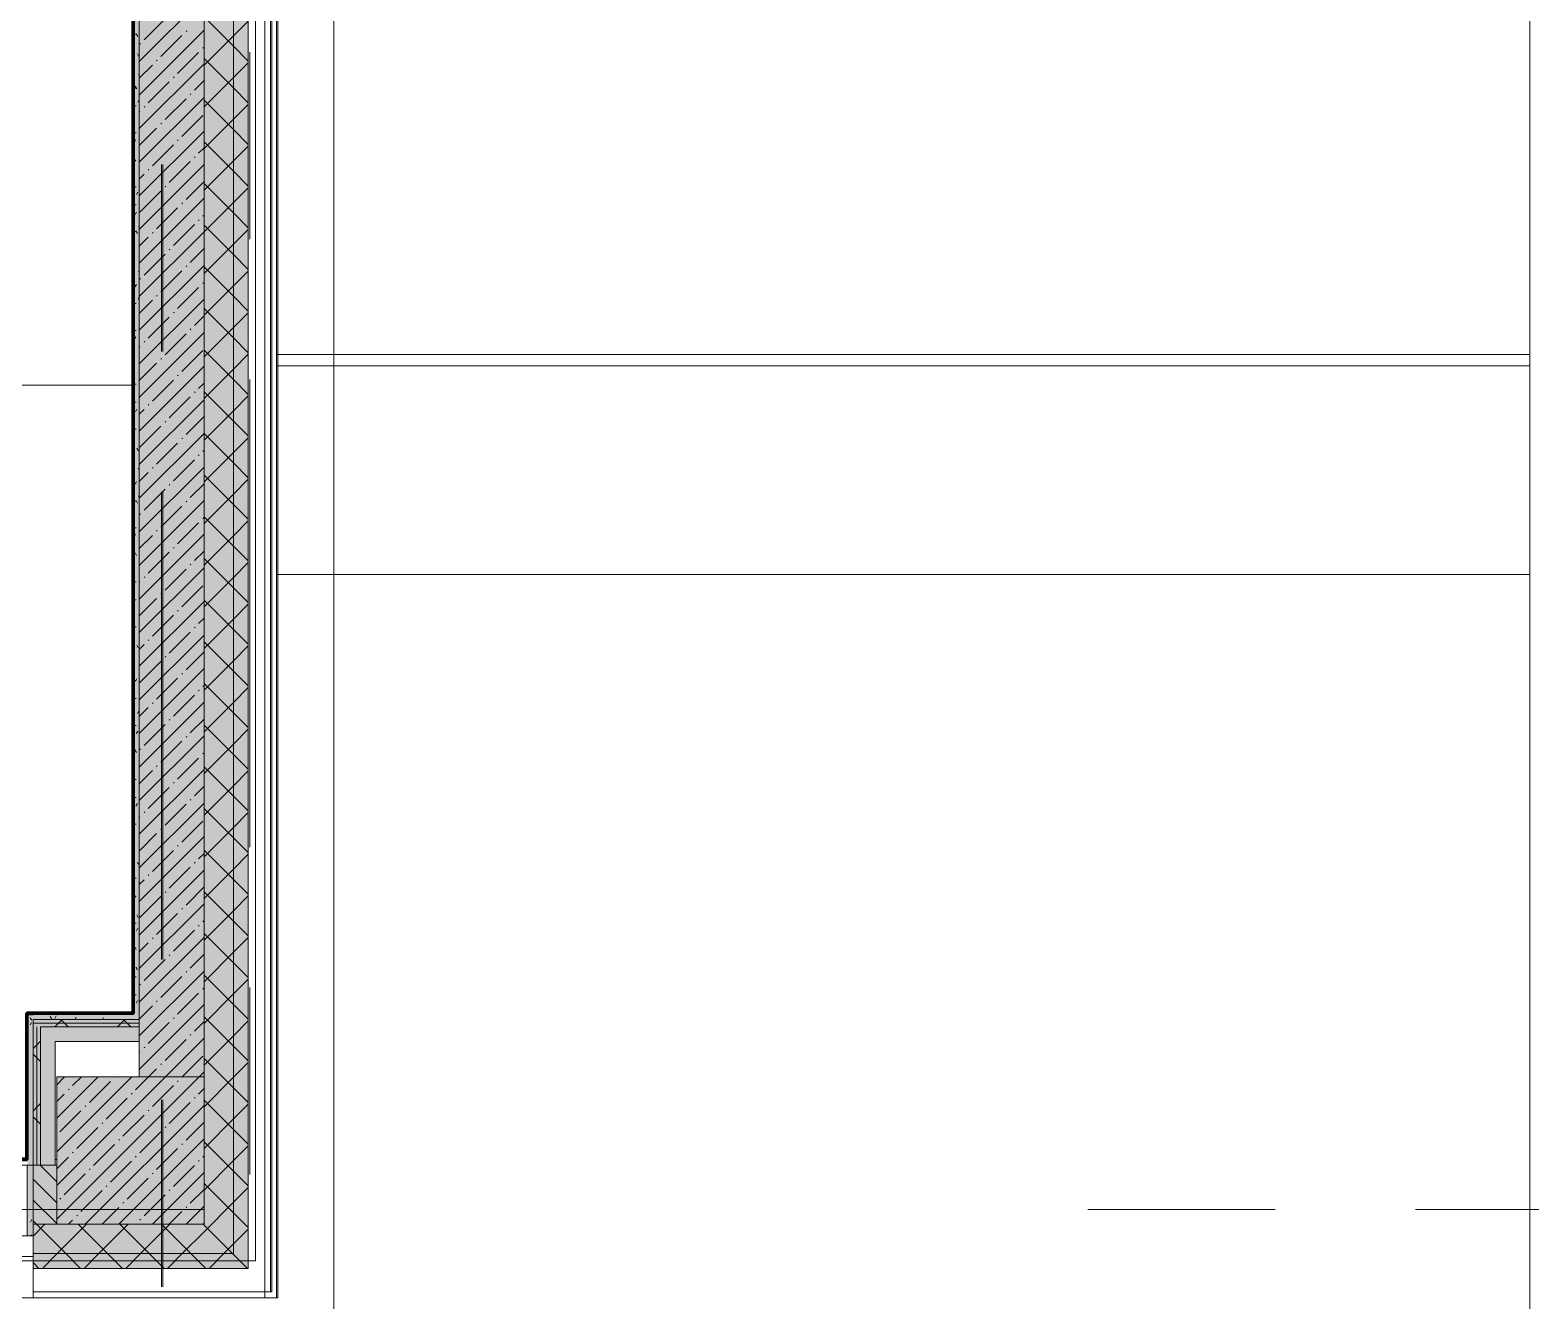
# Model space of a CAD drawing. Header units: millimetres. Extents: x -3817 to 677485, y -22715 to 103890.
# Drawn here: x 411392 to 416481, y 5212 to 9523 of the extents above; entities that cross this region are included whole.
import ezdxf

# ---------------------------------------------------------------- set-up
doc = ezdxf.new("R2010")
doc.units = ezdxf.units.MM
doc.layers.add('PDF _Геометрия', color=7, linetype='Continuous', true_color=0x1d1d1d)
doc.layers.add('PDF _Сплошная заливка', color=7, linetype='Continuous', true_color=0xffffff)

msp = doc.modelspace()

# ---------------------------------------------------------------- hatches: boundary and pattern name
at = {"layer": 'PDF _Сплошная заливка', "transparency": 33554559}
for points in [[(411742.9, 6184), (411762.9, 6184), (411762.9, 12819), (411742.9, 12819), (411742.9, 6185)], [(411982.9, 5369), (412082.9, 5369), (412082.9, 12369), (411982.9, 12369), (411982.9, 5469)], [(412082.9, 5319), (412132.9, 5319), (412132.9, 12369), (412082.9, 12369), (412082.9, 5369)], [(411382.9, 5669), (411402.9, 5669), (411402.9, 6184), (411382.9, 6184), (411382.9, 5689)], [(411762.9, 6164), (411762.9, 6184), (411402.9, 6184), (411402.9, 6164), (411646.3, 6164)], [(411646.3, 6139), (411762.9, 6139), (411762.9, 6151.5), (411402.9, 6151.5), (411402.9, 6139), (411427.9, 6139)], [(411402.9, 5669), (411415.4, 5669), (411415.4, 6139), (411402.9, 6139), (411402.9, 5977)], [(411415.4, 5669), (411427.9, 5669), (411427.9, 6139), (411415.4, 6139), (411415.4, 5977)], [(411482.9, 5469), (411982.9, 5469), (411982.9, 5969), (411482.9, 5969), (411482.9, 5509.8)], [(411382.9, 5429), (411402.9, 5429), (411402.9, 5669), (411382.9, 5669), (411382.9, 5509.8)]]:
    msp.add_hatch(color=256, dxfattribs=at).paths.add_polyline_path(points)
h = msp.add_hatch(color=256, dxfattribs=at)
h.paths.add_polyline_path([(408132.9, 5469), (408702.9, 5469), (408702.9, 5669), (408132.9, 5669)], flags=0)
h.paths.add_polyline_path([(411402.9, 5469), (411482.9, 5469), (411482.9, 5669), (411402.9, 5669), (411402.9, 5509.8)], flags=0)
h = msp.add_hatch(color=256, dxfattribs=at)
h.paths.add_polyline_path([(411982.9, 5369), (411982.9, 5469), (411402.9, 5469), (411402.9, 5369), (411482.9, 5369)], flags=0)
h.paths.add_polyline_path([(403262.9, 5369), (404362.9, 5369), (404362.9, 5469), (402982.9, 5469), (402982.9, 5369), (403019.2, 5369)], flags=0)
h.paths.add_polyline_path([(408132.9, 5369), (408702.9, 5369), (408702.9, 5469), (407362.9, 5469), (407362.9, 5369), (407632.9, 5369)], flags=0)
h.paths.add_polyline_path([(405262.9, 5369), (406462.9, 5369), (406462.9, 5469), (405262.9, 5469)], flags=0)
h = msp.add_hatch(color=256, dxfattribs=at)
h.paths.add_polyline_path([(412082.9, 5319), (412082.9, 5369), (411402.9, 5369), (411402.9, 5319), (412021.4, 5319)], flags=0)
h.paths.add_polyline_path([(403019.2, 5319), (404362.9, 5319), (404362.9, 5369), (402982.9, 5369), (402982.9, 5319)], flags=0)
h.paths.add_polyline_path([(405262.9, 5319), (406462.9, 5319), (406462.9, 5369), (405262.9, 5369)], flags=0)
h.paths.add_polyline_path([(408702.9, 5319), (408702.9, 5369), (407362.9, 5369), (407362.9, 5319), (408270.5, 5319)], flags=0)

# ---------------------------------------------------------------- linework, layer by layer
at = {"layer": 'PDF _Геометрия', "color": 7, "lineweight": 9}
for points in [[(412189.3, 5220.1), (412189.3, 16959.9), (411889.3, 17109.9), (412489.3, 17409.9), (412189.3, 17559.9), (412189.3, 29299.8)], [(412423.6, 29299.8), (412423.6, 17099.8), (412723.6, 16949.8), (412123.6, 16649.8), (412423.6, 16499.8), (412423.6, 4299.8)], [(411742.9, 12799), (411742.9, 6185)], [(411402.9, 5344), (412157.9, 5344), (412157.9, 12440)], [(411402.9, 5319), (411982.9, 5319), (412082.9, 5319), (412132.9, 5319), (412132.9, 12361), (412132.9, 12369), (412212.9, 12369), (412212.9, 12366), (412212.9, 12361), (412212.9, 5239), (412132.9, 5239), (411982.9, 5239), (411402.9, 5239)], [(412232.9, 12369), (412212.9, 12369), (412132.9, 12369), (412082.9, 12369), (411982.9, 12369), (412082.9, 12369), (412082.9, 12361), (412082.9, 5369), (411982.9, 5369), (411402.9, 5369)], [(412228.6, 12369), (412208.6, 12369), (412189.3, 12369), (412208.6, 12369), (412208.6, 12366), (412208.6, 12361), (412208.6, 5239), (412189.3, 5239)], [(416480.6, 8420.9), (412228.6, 8420.9)], [(412423.6, 8420.9), (412232.9, 8420.9)], [(416480.6, 8382.9), (412228.6, 8382.9)], [(412423.6, 8382.9), (412232.9, 8382.9)], [(411742.4, 8317.1), (411329.9, 8317.1)], [(412228.6, 7674.4), (416480.6, 7674.4)], [(412232.9, 7674.4), (412423.6, 7674.4)], [(411742.9, 6184), (411402.9, 6184)], [(411762.9, 6164), (411762.9, 6184)], [(411402.9, 6151.5), (411762.9, 6151.5)], [(411415.4, 5669), (411415.4, 6089), (411415.4, 6139)], [(411427.9, 5669), (411427.9, 6089), (411427.9, 6139), (411762.9, 6139)], [(411402.9, 5469), (411482.9, 5469)]]:
    msp.add_lwpolyline(points, dxfattribs=at)
at = {"layer": 'PDF _Геометрия', "color": 231, "lineweight": 70, "true_color": 0xff80c0}
for points in [[(403002.9, 12799), (403282.9, 12799), (403282.9, 13248), (407611.9, 13248), (407611.9, 13249), (407611.9, 12798), (407612.9, 12798), (411741.9, 12798), (411741.9, 6185), (411382.9, 6185), (411381.9, 6185), (411381.9, 5690), (408154.1, 5690), (408154.1, 6184), (408154.1, 6185), (407612.9, 6185), (407611.9, 6185), (407611.9, 5699), (407612.9, 5699), (407612.9, 6184), (408153.1, 6184), (408153.1, 5689), (408154.1, 5689), (411382.9, 5689)], [(411382.9, 6184), (411402.9, 6184)]]:
    msp.add_lwpolyline(points, dxfattribs=at)
at = {"layer": 'PDF _Геометрия', "color": 231, "lineweight": 9, "true_color": 0xff80c0}
msp.add_lwpolyline([(411402.9, 6184), (411742.9, 6184), (411742.9, 6185), (411742.9, 12799), (411741.9, 12799), (407612.9, 12799)], dxfattribs=at)
at = {"layer": 'PDF _Геометрия', "color": 9, "lineweight": 9, "true_color": 0xc0c0c0}
for points in [[(411762.9, 12819), (411762.9, 6184), (411762.9, 12819), (411742.9, 12819), (407632.9, 12819)], [(411382.9, 5689), (408132.9, 5689), (408132.9, 5669), (411382.9, 5669), (411402.9, 5669), (411402.9, 6164), (411762.9, 6164), (411762.9, 5969), (411982.9, 5969), (411982.9, 12819)], [(416908.6, 11539), (416888.6, 11539), (416888.6, 11519), (416888.6, 11319), (416888.6, 12319), (416888.6, 11519), (416908.6, 11519), (416908.6, 12539), (416888.6, 12539), (416482.1, 12539), (416482.1, 12519), (416482.1, 12319), (416480.6, 12319), (416480.6, 1819), (416480.6, 1666), (416480.6, 1661), (418308.6, 1661), (418308.6, 1819), (418308.6, 1661), (419208.6, 1661), (419208.6, 1819), (418328.6, 1819), (419208.6, 1819)], [(411855.7, 5219), (411978.6, 5219), (412208.6, 5219), (412228.6, 5219), (412228.6, 12361), (412228.6, 12519), (412189.3, 12519)], [(411402.9, 6184), (411382.9, 6184)], [(411482.9, 5469), (411482.9, 5669), (411402.9, 5669), (411402.9, 5469)], [(411477.9, 5689), (411482.9, 5689), (411482.9, 5669)], [(408702.9, 5429), (408702.9, 5219), (411402.9, 5219), (411402.9, 5429)]]:
    msp.add_lwpolyline(points, dxfattribs=at)
for points in [[(412232.9, 12519), (411982.9, 12519), (411982.9, 12369), (411982.9, 12361), (411982.9, 5469), (411402.9, 5469), (411402.9, 5219), (411982.9, 5219), (412212.9, 5219), (412232.9, 5219), (412232.9, 12361)], [(411477.9, 6089), (411762.9, 6089), (411762.9, 6164), (411402.9, 6164), (411402.9, 6139), (411402.9, 6089), (411402.9, 5669), (411477.9, 5669)], [(411402.9, 5429), (411402.9, 5669), (411382.9, 5669), (411382.9, 5429)]]:
    msp.add_lwpolyline(points, close=True, dxfattribs=at)
at = {"layer": 'PDF _Геометрия', "lineweight": 9}
for points in [[(411762.9, 9415.8), (411982.9, 9635.8)], [(411762.9, 9301.7), (411982.9, 9521.7)], [(411779.1, 9489), (411850.4, 9560.3)], [(411921.7, 9517.5), (411924.1, 9519.9)], [(412132.9, 9417.1), (412082.9, 9467.1), (411982.9, 9567.1)], [(411982.9, 9402.9), (412082.9, 9502.9), (412132.9, 9552.9)], [(411764.9, 9474.8), (411767.2, 9477.1)], [(411836.2, 9432), (411907.4, 9503.3)], [(411821.9, 9417.7), (411824.3, 9420.1)], [(411893.2, 9375), (411964.5, 9446.3)], [(411978.7, 9460.5), (411981.1, 9462.9)], [(412132.9, 9275.7), (412082.9, 9325.7), (411982.9, 9425.7)], [(411762.9, 9187.7), (411982.9, 9407.7)], [(411762.9, 9358.7), (411807.6, 9403.5)], [(411982.9, 9261.5), (412082.9, 9361.5), (412132.9, 9411.5)], [(411793.4, 9275.2), (411864.7, 9346.5)], [(411878.9, 9360.7), (411881.3, 9363.1)], [(411950.2, 9317.9), (411982.9, 9350.6)], [(411762.9, 9073.6), (411982.9, 9293.6)], [(411779.1, 9260.9), (411781.5, 9263.3)], [(411850.4, 9218.2), (411921.7, 9289.4)], [(411935.9, 9303.7), (411938.3, 9306.1)], [(412132.9, 9134.3), (412082.9, 9184.3), (411982.9, 9284.3)], [(411982.9, 9120.1), (412082.9, 9220.1), (412132.9, 9270.1)], [(411762.9, 9244.7), (411764.9, 9246.7)], [(411907.4, 9161.1), (411978.7, 9232.4)], [(411762.9, 9130.6), (411821.9, 9189.6)], [(411762.9, 8959.6), (411982.9, 9179.6)], [(411836.2, 9203.9), (411838.5, 9206.3)], [(411807.6, 9061.3), (411878.9, 9132.6)], [(411893.2, 9146.9), (411895.5, 9149.2)], [(411964.5, 9104.1), (411982.9, 9122.5)], [(412132.9, 8992.9), (412082.9, 9042.9), (411982.9, 9142.9)], [(411982.9, 8978.7), (412082.9, 9078.7), (412132.9, 9128.7)], [(411762.9, 8845.5), (411982.9, 9065.5)], [(411864.7, 9004.3), (411935.9, 9075.6)], [(411950.2, 9089.9), (411952.6, 9092.2)], [(411762.9, 9016.6), (411779.1, 9032.8)], [(411793.4, 9047.1), (411795.8, 9049.5)], [(411921.7, 8947.3), (411982.9, 9008.5)], [(411764.9, 8904.5), (411836.2, 8975.8)], [(411850.4, 8990.1), (411852.8, 8992.4)], [(412132.9, 8851.5), (412082.9, 8901.5), (411982.9, 9001.5)], [(411982.9, 8837.3), (412082.9, 8937.3), (412132.9, 8987.3)], [(411762.9, 8731.5), (411982.9, 8951.5)], [(411821.9, 8847.5), (411893.2, 8918.8)], [(411907.4, 8933), (411909.8, 8935.4)], [(411878.9, 8790.5), (411950.2, 8861.8)], [(411964.5, 8876), (411966.8, 8878.4)], [(411978.7, 8890.3), (411982.9, 8894.4)], [(412132.9, 8710), (412082.9, 8760), (411982.9, 8860)], [(411762.9, 8617.4), (411982.9, 8837.4)], [(411762.9, 8788.5), (411793.4, 8819)], [(411807.6, 8833.2), (411810, 8835.6)], [(411982.9, 8695.8), (412082.9, 8795.8), (412132.9, 8845.8)], [(411779.1, 8690.7), (411850.4, 8762)], [(411864.7, 8776.2), (411867, 8778.6)], [(411935.9, 8733.4), (411982.9, 8780.4)], [(411762.9, 8503.4), (411982.9, 8723.4)], [(411836.2, 8633.7), (411907.4, 8704.9)], [(411921.7, 8719.2), (411924.1, 8721.6)], [(412132.9, 8568.6), (412082.9, 8618.6), (411982.9, 8718.6)], [(411982.9, 8554.4), (412082.9, 8654.4), (412132.9, 8704.4)], [(411764.9, 8676.4), (411767.2, 8678.8)], [(411978.7, 8662.2), (411981.1, 8664.5)], [(411762.9, 8389.3), (411982.9, 8609.3)], [(411762.9, 8560.4), (411807.6, 8605.1)], [(411821.9, 8619.4), (411824.3, 8621.8)], [(411893.2, 8576.6), (411964.5, 8647.9)], [(411878.9, 8562.4), (411881.3, 8564.7)], [(411950.2, 8519.6), (411982.9, 8552.3)], [(412132.9, 8427.2), (412082.9, 8477.2), (411982.9, 8577.2)], [(411982.9, 8413), (412082.9, 8513), (412132.9, 8563)], [(411793.4, 8476.8), (411864.7, 8548.1)], [(411935.9, 8505.3), (411938.3, 8507.7)], [(411762.9, 8275.3), (411982.9, 8495.3)], [(411762.9, 8446.3), (411764.9, 8448.3)], [(411779.1, 8462.6), (411781.5, 8465)], [(411850.4, 8419.8), (411921.7, 8491.1)], [(411836.2, 8405.6), (411838.5, 8407.9)], [(411907.4, 8362.8), (411978.7, 8434.1)], [(412132.9, 8285.8), (412082.9, 8335.8), (411982.9, 8435.8)], [(411982.9, 8271.6), (412082.9, 8371.6), (412132.9, 8421.6)], [(411762.9, 8332.3), (411821.9, 8391.3)], [(411762.9, 8161.2), (411982.9, 8381.2)], [(411893.2, 8348.5), (411895.5, 8350.9)], [(411807.6, 8263), (411878.9, 8334.3)], [(411964.5, 8305.8), (411982.9, 8324.2)], [(411762.9, 8047.2), (411982.9, 8267.2)], [(411793.4, 8248.7), (411795.8, 8251.1)], [(411864.7, 8206), (411935.9, 8277.2)], [(411950.2, 8291.5), (411952.6, 8293.9)], [(412132.9, 8144.4), (412082.9, 8194.4), (411982.9, 8294.4)], [(411982.9, 8130.2), (412082.9, 8230.2), (412132.9, 8280.2)], [(411762.9, 8218.2), (411779.1, 8234.5)], [(411850.4, 8191.7), (411852.8, 8194.1)], [(411921.7, 8148.9), (411982.9, 8210.1)], [(411762.9, 7933.1), (411982.9, 8153.1)], [(411764.9, 8106.2), (411836.2, 8177.5)], [(412132.9, 8002.9), (412082.9, 8052.9), (411982.9, 8152.9)], [(411821.9, 8049.2), (411893.2, 8120.4)], [(411907.4, 8134.7), (411909.8, 8137.1)], [(411978.7, 8091.9), (411982.9, 8096.1)], [(411982.9, 7988.7), (412082.9, 8088.7), (412132.9, 8138.7)], [(411878.9, 7992.1), (411950.2, 8063.4)], [(411964.5, 8077.7), (411966.8, 8080)], [(411762.9, 7819.1), (411982.9, 8039.1)], [(411762.9, 7990.1), (411793.4, 8020.6)], [(411807.6, 8034.9), (411810, 8037.3)], [(412132.9, 7861.5), (412082.9, 7911.5), (411982.9, 8011.5)], [(411982.9, 7847.3), (412082.9, 7947.3), (412132.9, 7997.3)], [(411779.1, 7892.3), (411850.4, 7963.6)], [(411864.7, 7977.9), (411867, 7980.2)], [(411935.9, 7935.1), (411982.9, 7982)], [(411762.9, 7705), (411982.9, 7925)], [(411836.2, 7835.3), (411907.4, 7906.6)], [(411921.7, 7920.8), (411924.1, 7923.2)], [(411764.9, 7878.1), (411767.2, 7880.4)], [(411893.2, 7778.3), (411964.5, 7849.6)], [(411978.7, 7863.8), (411981.1, 7866.2)], [(412132.9, 7720.1), (412082.9, 7770.1), (411982.9, 7870.1)], [(411982.9, 7705.9), (412082.9, 7805.9), (412132.9, 7855.9)], [(411762.9, 7591), (411982.9, 7811)], [(411762.9, 7762), (411807.6, 7806.8)], [(411821.9, 7821.1), (411824.3, 7823.4)], [(411793.4, 7678.5), (411864.7, 7749.8)], [(411878.9, 7764), (411881.3, 7766.4)], [(411950.2, 7721.3), (411982.9, 7753.9)], [(411762.9, 7476.9), (411982.9, 7696.9)], [(411850.4, 7621.5), (411921.7, 7692.7)], [(411935.9, 7707), (411938.3, 7709.4)], [(412132.9, 7578.7), (412082.9, 7628.7), (411982.9, 7728.7)], [(411982.9, 7564.5), (412082.9, 7664.5), (412132.9, 7714.5)], [(411762.9, 7648), (411764.9, 7650)], [(411779.1, 7664.2), (411781.5, 7666.6)], [(411907.4, 7564.4), (411978.7, 7635.7)], [(411762.9, 7533.9), (411821.9, 7593)], [(411762.9, 7362.9), (411982.9, 7582.9)], [(411836.2, 7607.2), (411838.5, 7609.6)], [(412132.9, 7437.3), (412082.9, 7487.3), (411982.9, 7587.3)], [(411807.6, 7464.6), (411878.9, 7535.9)], [(411893.2, 7550.2), (411895.5, 7552.6)], [(411982.9, 7423), (412082.9, 7523), (412132.9, 7573)], [(411950.2, 7493.2), (411952.6, 7495.5)], [(411964.5, 7507.4), (411982.9, 7525.8)], [(411762.9, 7248.8), (411982.9, 7468.8)], [(411762.9, 7419.9), (411779.1, 7436.1)], [(411793.4, 7450.4), (411795.8, 7452.8)], [(411864.7, 7407.6), (411935.9, 7478.9)], [(412132.9, 7295.8), (412082.9, 7345.8), (411982.9, 7445.8)], [(411982.9, 7281.6), (412082.9, 7381.6), (412132.9, 7431.6)], [(411850.4, 7393.4), (411852.8, 7395.7)], [(411921.7, 7350.6), (411982.9, 7411.8)], [(411762.9, 7134.8), (411982.9, 7354.8)], [(411764.9, 7307.8), (411836.2, 7379.1)], [(411907.4, 7336.3), (411909.8, 7338.7)], [(411821.9, 7250.8), (411893.2, 7322.1)], [(411964.5, 7279.3), (411966.8, 7281.7)], [(411978.7, 7293.6), (411982.9, 7297.7)], [(412132.9, 7154.4), (412082.9, 7204.4), (411982.9, 7304.4)], [(411982.9, 7140.2), (412082.9, 7240.2), (412132.9, 7290.2)], [(411762.9, 7020.7), (411982.9, 7240.7)], [(411807.6, 7236.6), (411810, 7238.9)], [(411878.9, 7193.8), (411950.2, 7265.1)], [(411762.9, 7191.8), (411793.4, 7222.3)], [(411864.7, 7179.5), (411867, 7181.9)], [(411935.9, 7136.8), (411982.9, 7183.7)], [(411762.9, 6906.7), (411982.9, 7126.7)], [(411779.1, 7094), (411850.4, 7165.3)], [(411921.7, 7122.5), (411924.1, 7124.9)], [(412132.9, 7013), (412082.9, 7063), (411982.9, 7163)], [(411982.9, 6998.8), (412082.9, 7098.8), (412132.9, 7148.8)], [(411764.9, 7079.7), (411767.2, 7082.1)], [(411836.2, 7037), (411907.4, 7108.2)], [(411821.9, 7022.7), (411824.3, 7025.1)], [(411893.2, 6979.9), (411964.5, 7051.2)], [(411978.7, 7065.5), (411981.1, 7067.8)], [(411762.9, 6792.6), (411982.9, 7012.6)], [(411762.9, 6963.7), (411807.6, 7008.5)], [(412132.9, 6871.6), (412082.9, 6921.6), (411982.9, 7021.6)], [(411982.9, 6857.4), (412082.9, 6957.4), (412132.9, 7007.4)], [(411793.4, 6880.1), (411864.7, 6951.4)], [(411878.9, 6965.7), (411881.3, 6968.1)], [(411950.2, 6922.9), (411982.9, 6955.6)], [(411762.9, 6678.6), (411982.9, 6898.6)], [(411850.4, 6823.1), (411921.7, 6894.4)], [(411935.9, 6908.7), (411938.3, 6911)], [(412132.9, 6730.1), (412082.9, 6780.1), (411982.9, 6880.1)], [(411762.9, 6849.6), (411764.9, 6851.6)], [(411779.1, 6865.9), (411781.5, 6868.3)], [(411907.4, 6766.1), (411978.7, 6837.4)], [(411982.9, 6715.9), (412082.9, 6815.9), (412132.9, 6865.9)], [(411762.9, 6735.6), (411821.9, 6794.6)], [(411762.9, 6564.5), (411982.9, 6784.5)], [(411836.2, 6808.9), (411838.5, 6811.2)], [(411807.6, 6666.3), (411878.9, 6737.6)], [(411893.2, 6751.8), (411895.5, 6754.2)], [(411964.5, 6709.1), (411982.9, 6727.5)], [(412132.9, 6588.7), (412082.9, 6638.7), (411982.9, 6738.7)], [(411982.9, 6574.5), (412082.9, 6674.5), (412132.9, 6724.5)], [(411762.9, 6450.5), (411982.9, 6670.5)], [(411864.7, 6609.3), (411935.9, 6680.6)], [(411950.2, 6694.8), (411952.6, 6697.2)], [(411762.9, 6621.6), (411779.1, 6637.8)], [(411793.4, 6652), (411795.8, 6654.4)], [(411764.9, 6509.5), (411836.2, 6580.8)], [(411850.4, 6595), (411852.8, 6597.4)], [(411921.7, 6552.3), (411982.9, 6613.5)], [(412132.9, 6447.3), (412082.9, 6497.3), (411982.9, 6597.3)], [(411982.9, 6433.1), (412082.9, 6533.1), (412132.9, 6583.1)], [(411762.9, 6336.4), (411982.9, 6556.4)], [(411821.9, 6452.5), (411893.2, 6523.7)], [(411907.4, 6538), (411909.8, 6540.4)], [(411878.9, 6395.4), (411950.2, 6466.7)], [(411964.5, 6481), (411966.8, 6483.3)], [(411978.7, 6495.2), (411982.9, 6499.4)], [(411762.9, 6222.4), (411982.9, 6442.4)], [(411762.9, 6393.5), (411793.4, 6423.9)], [(411807.6, 6438.2), (411810, 6440.6)], [(412132.9, 6305.9), (412082.9, 6355.9), (411982.9, 6455.9)], [(411982.9, 6291.7), (412082.9, 6391.7), (412132.9, 6441.7)], [(411779.1, 6295.6), (411850.4, 6366.9)], [(411864.7, 6381.2), (411867, 6383.6)], [(411935.9, 6338.4), (411982.9, 6385.4)], [(411762.9, 6108.3), (411982.9, 6328.3)], [(411921.7, 6324.2), (411924.1, 6326.5)], [(412132.9, 6164.5), (412082.9, 6214.5), (411982.9, 6314.5)], [(411764.9, 6281.4), (411767.2, 6283.8)], [(411836.2, 6238.6), (411907.4, 6309.9)], [(411978.7, 6267.1), (411981.1, 6269.5)], [(411982.9, 6150.3), (412082.9, 6250.3), (412132.9, 6300.3)], [(411762.9, 5994.3), (411982.9, 6214.3)], [(411762.9, 6165.4), (411807.6, 6210.1)], [(411821.9, 6224.4), (411824.3, 6226.7)], [(411893.2, 6181.6), (411964.5, 6252.9)], [(411476.7, 6139), (411489.2, 6151.5), (411501.7, 6164)], [(411521.9, 6139), (411509.4, 6151.5), (411496.9, 6164)], [(411688.8, 6139), (411701.3, 6151.5), (411713.8, 6164)], [(411734.1, 6139), (411721.6, 6151.5), (411709.1, 6164)], [(411878.9, 6167.3), (411881.3, 6169.7)], [(412132.9, 6023), (412082.9, 6073), (411982.9, 6173)], [(411982.9, 6008.8), (412082.9, 6108.8), (412132.9, 6158.8)], [(411793.4, 6081.8), (411864.7, 6153.1)], [(411935.9, 6110.3), (411938.3, 6112.7)], [(411950.2, 6124.6), (411982.9, 6157.3)], [(411402.9, 6065.2), (411415.4, 6077.7), (411427.9, 6090.2)], [(411482.9, 5600.2), (411851.7, 5969), (411982.9, 6100.2)], [(411779.1, 6067.5), (411781.5, 6069.9)], [(411850.4, 6024.8), (411921.7, 6096.1)], [(411427.9, 6020.9), (411415.4, 6033.4), (411402.9, 6045.9)], [(411762.9, 6051.3), (411764.9, 6053.3)], [(411836.2, 6010.5), (411838.5, 6012.9)], [(411907.4, 5967.8), (411908.7, 5969), (411978.7, 6039)], [(412132.9, 5881.6), (412082.9, 5931.6), (411982.9, 6031.6)], [(411982.9, 5867.4), (412082.9, 5967.4), (412132.9, 6017.4)], [(411482.9, 5486.2), (411965.7, 5969), (411982.9, 5986.2)], [(411482.9, 5942.4), (411509.5, 5969)], [(411482.9, 5828.3), (411623.6, 5969)], [(411482.9, 5714.3), (411737.6, 5969)], [(411536.8, 5939.2), (411566.5, 5969)], [(411679.3, 5967.8), (411680.6, 5969)], [(411750.6, 5925), (411794.6, 5969), (411821.9, 5996.3)], [(411893.2, 5953.5), (411895.5, 5955.9)], [(411482.9, 5885.4), (411508.3, 5910.7)], [(411522.5, 5925), (411524.9, 5927.4)], [(411593.8, 5882.2), (411665.1, 5953.5)], [(411736.4, 5910.7), (411738.7, 5913.1)], [(411807.6, 5868), (411878.9, 5939.2)], [(411964.5, 5910.7), (411982.9, 5929.2)], [(411402.9, 5853.1), (411415.4, 5865.6), (411427.9, 5878.1)], [(411494, 5782.4), (411565.3, 5853.7)], [(411579.5, 5868), (411581.9, 5870.3)], [(411579.8, 5469), (411982.9, 5872.1)], [(411650.8, 5825.2), (411722.1, 5896.5)], [(411793.4, 5853.7), (411795.8, 5856.1)], [(411864.7, 5810.9), (411935.9, 5882.2)], [(411950.2, 5896.5), (411952.6, 5898.8)], [(412132.9, 5740.2), (412082.9, 5790.2), (411982.9, 5890.2)], [(411982.9, 5726), (412082.9, 5826), (412132.9, 5876)], [(411427.9, 5808.8), (411415.4, 5821.3), (411402.9, 5833.8)], [(411636.6, 5810.9), (411638.9, 5813.3)], [(411707.8, 5768.2), (411779.1, 5839.4)], [(411921.7, 5753.9), (411982.9, 5815.1)], [(411551, 5725.4), (411622.3, 5796.7)], [(411693.6, 5753.9), (411696, 5756.3)], [(411693.8, 5469), (411982.9, 5758.1)], [(411764.9, 5711.1), (411836.2, 5782.4)], [(411850.4, 5796.7), (411852.8, 5799)], [(411536.8, 5711.1), (411539.1, 5713.5)], [(411608.1, 5668.4), (411679.3, 5739.7)], [(411821.9, 5654.1), (411893.2, 5725.4)], [(411907.4, 5739.7), (411909.8, 5742)], [(411978.7, 5696.9), (411982.9, 5701.1)], [(412132.9, 5598.8), (412082.9, 5648.8), (411982.9, 5748.8)], [(411982.9, 5584.6), (412082.9, 5684.6), (412132.9, 5734.6)], [(411482.9, 5612.4), (411426.3, 5669)], [(411482.9, 5657.3), (411522.5, 5696.9)], [(411593.8, 5654.1), (411596.2, 5656.5)], [(411665.1, 5611.3), (411736.4, 5682.6)], [(411750.6, 5696.9), (411753, 5699.3)], [(411878.9, 5597.1), (411950.2, 5668.4)], [(411964.5, 5682.6), (411966.8, 5685)], [(411482.9, 5541.7), (411402.9, 5621.7)], [(411508.3, 5568.6), (411579.5, 5639.9)], [(411650.8, 5597.1), (411653.2, 5599.5)], [(411722.1, 5554.3), (411793.4, 5625.6)], [(411807.6, 5639.9), (411810, 5642.2)], [(411807.9, 5469), (411982.9, 5644)], [(412132.9, 5457.4), (412082.9, 5507.4), (411982.9, 5607.4)], [(411482.9, 5471), (411402.9, 5551)], [(411494, 5554.3), (411496.4, 5556.7)], [(411565.3, 5511.6), (411636.6, 5582.8)], [(411779.1, 5497.3), (411850.4, 5568.6)], [(411858.7, 5319), (411908.7, 5369), (411982.9, 5443.1), (412082.9, 5543.1), (412132.9, 5593.1)], [(411864.7, 5582.8), (411867, 5585.2)], [(411935.9, 5540.1), (411982.9, 5587)], [(411551, 5497.3), (411553.4, 5499.7)], [(411636.8, 5469), (411693.6, 5525.8)], [(411707.8, 5540.1), (411710.2, 5542.4)], [(411864.9, 5469), (411907.4, 5511.6)], [(411921.7, 5525.8), (411924.1, 5528.2)], [(411921.9, 5469), (411982.9, 5530)], [(411564.1, 5319), (411514.1, 5369), (411414.1, 5469), (411402.9, 5480.2)], [(411402.9, 5428.8), (411443.1, 5469)], [(411434.5, 5319), (411484.5, 5369), (411584.5, 5469)], [(411522.7, 5469), (411536.8, 5483)], [(411705.6, 5319), (411655.6, 5369), (411555.6, 5469)], [(411575.9, 5319), (411625.9, 5369), (411725.9, 5469)], [(411847, 5319), (411797, 5369), (411697, 5469)], [(411717.3, 5319), (411767.3, 5369), (411867.3, 5469)], [(411764.9, 5483), (411767.2, 5485.4)], [(411988.4, 5319), (411938.4, 5369), (411838.4, 5469)], [(411978.9, 5469), (411981.1, 5471.2)], [(412129.8, 5319), (412082.9, 5365.9), (412079.8, 5369), (411982.9, 5465.9), (411979.8, 5469)], [(412000.2, 5319), (412050.2, 5369), (412082.9, 5401.7), (412132.9, 5451.7)], [(411422.7, 5319), (411402.9, 5338.8)]]:
    msp.add_lwpolyline(points, dxfattribs=at)
at = {"layer": 'PDF _Геометрия', "color": 253, "lineweight": 9, "true_color": 0x9b9b9b}
for points in [[(411743, 9508.5), (411753, 9508.5)], [(411757.7, 9500.9), (411752.6, 9509.6)], [(411761.7, 9432.9), (411756.7, 9441.6)], [(411762.9, 9369.9), (411760.8, 9373.6)], [(411743, 9325.6), (411753, 9325.6)], [(411754.7, 9323.2), (411749.6, 9331.9)], [(411743.5, 9281.6), (411742.9, 9282.7)], [(411743, 9264.7), (411753, 9264.7)], [(411762.9, 9285.4), (411758.4, 9277.7)], [(411747.6, 9213.5), (411742.9, 9221.7)], [(411743, 9173.2), (411753, 9173.2)], [(411751.7, 9145.5), (411746.7, 9154.2)], [(411751.2, 9082.3), (411746.2, 9073.6)], [(411743, 8990.4), (411753, 8990.4)], [(411758.3, 8972.6), (411753.2, 8963.9)], [(411743, 8929.4), (411753, 8929.4)], [(411754.2, 8904.6), (411749.2, 8895.9)], [(411762.9, 8858.7), (411760.3, 8854.3)], [(411743, 8838), (411753, 8838)], [(411756.9, 8831.7), (411751.8, 8840.5)], [(411762.9, 8699.4), (411760, 8704.4)], [(411743, 8655.1), (411753, 8655.1)], [(411753.1, 8658.9), (411748.1, 8650.2)], [(411762.9, 8614.9), (411759.2, 8608.5)], [(411743, 8594.1), (411753, 8594.1)], [(411743, 8502.7), (411753, 8502.7)], [(411750.9, 8476.3), (411745.9, 8485)], [(411747.9, 8345.1), (411742.9, 8336.4)], [(411743, 8319.8), (411753, 8319.8)], [(411743.8, 8277.1), (411742.9, 8275.4)], [(411743, 8258.8), (411753, 8258.8)], [(411755, 8235.4), (411750, 8226.7)], [(411743, 8167.4), (411753, 8167.4)], [(411760.1, 8094.5), (411755.1, 8103.2)], [(411762.9, 8028.8), (411759.2, 8035.2)], [(411743, 7984.5), (411753, 7984.5)], [(411753.9, 7989.7), (411748.9, 7981)], [(411762.9, 7944.3), (411760, 7939.3)], [(411743, 7923.6), (411753, 7923.6)], [(411757.2, 7916.8), (411752.1, 7925.5)], [(411746, 7875.2), (411742.9, 7880.6)], [(411743, 7832.1), (411753, 7832.1)], [(411750.1, 7807.2), (411745.1, 7815.9)], [(411754.2, 7739.1), (411749.1, 7747.8)], [(411743, 7697.5), (411742.9, 7697.7)], [(411743, 7649.2), (411753, 7649.2)], [(411744.6, 7607.9), (411742.9, 7604.9)], [(411743, 7588.3), (411753, 7588.3)], [(411743, 7496.8), (411753, 7496.8)], [(411762.9, 7517.6), (411761.9, 7515.9)], [(411759.3, 7425.4), (411754.3, 7434.1)], [(411743.5, 7362.2), (411742.9, 7361)], [(411743, 7314), (411753, 7314)], [(411754.7, 7320.5), (411749.7, 7311.8)], [(411762.9, 7297.3), (411762.5, 7298)], [(411743, 7253), (411753, 7253)], [(411745.2, 7206), (411742.9, 7210)], [(411761.8, 7210.8), (411756.7, 7202.1)], [(411743, 7161.6), (411753, 7161.6)], [(411757.7, 7142.8), (411752.7, 7134.1)], [(411753.4, 7070), (411748.3, 7078.7)], [(411743, 6978.7), (411753, 6978.7)], [(411743, 6917.7), (411753, 6917.7)], [(411756.6, 6897.1), (411751.6, 6888.4)], [(411743, 6826.3), (411753, 6826.3)], [(411762.9, 6847), (411762.7, 6846.7)], [(411744.3, 6693), (411742.9, 6690.5)], [(411762.6, 6688.2), (411757.6, 6696.9)], [(411743, 6643.4), (411753, 6643.4)], [(411762.9, 6626.7), (411761.7, 6628.8)], [(411743, 6582.4), (411753, 6582.4)], [(411751.4, 6583.3), (411746.4, 6574.6)], [(411747.3, 6515.3), (411742.9, 6507.6)], [(411759.6, 6510.5), (411754.6, 6519.2)], [(411743, 6491), (411753, 6491)], [(411748.5, 6468.8), (411743.5, 6477.5)], [(411758.5, 6473.6), (411753.5, 6464.9)], [(411752.6, 6400.8), (411747.5, 6409.5)], [(411756.6, 6332.8), (411751.6, 6341.5)], [(411745.5, 6291.1), (411742.9, 6295.6)], [(411746.2, 6269.5), (411742.9, 6263.7)], [(411743, 6308.1), (411753, 6308.1)], [(411743, 6247.2), (411753, 6247.2)], [(411757.4, 6227.9), (411752.4, 6219.2)], [(411398.3, 6161), (411393.2, 6169.7)], [(411466.3, 6165.1), (411461.3, 6173.8)], [(411481.2, 6176.2), (411476.1, 6167.5)], [(411549.2, 6172.1), (411544.5, 6164)], [(411642.9, 6164), (411639, 6170.8)], [(411738.4, 6181.4), (411736.9, 6184)], [(411397.9, 6153.9), (411392.9, 6145.2)], [(411402.9, 6031.1), (411401.4, 6033.7)], [(411398.7, 5484.7), (411393.7, 5476)], [(411398.5, 5429), (411396.5, 5432.5)]]:
    msp.add_lwpolyline(points, dxfattribs=at)
at = {"layer": 'PDF _Геометрия', "color": 253, "lineweight": 9, "true_color": 0xaaaaaa}
for points in [[(412138.6, 8812.3), (412138.6, 9447.3)], [(411838.6, 8430.9), (411838.6, 9065.9)], [(411842.9, 8430.9), (411842.9, 9065.9)], [(412138.6, 6748.6), (412138.6, 8336.1)], [(411838.6, 6367.2), (411838.6, 7954.7)], [(411842.9, 6367.2), (411842.9, 7954.7)], [(412138.6, 5637.3), (412138.6, 6272.3)], [(411838.6, 5255.9), (411838.6, 5890.9)], [(411842.9, 5255.9), (411842.9, 5890.9)], [(407455, 5519), (409482.9, 5519), (411982.9, 5519)], [(414981.5, 5519), (415616.5, 5519)], [(416092.7, 5519), (417680.2, 5519)], [(411402.9, 5429), (411332.9, 5429)], [(408702.9, 5359), (411402.9, 5359)]]:
    msp.add_lwpolyline(points, dxfattribs=at)
at = {"layer": 'PDF _Геометрия', "color": 7, "lineweight": 9}
msp.add_lwpolyline([(411982.9, 5969), (411482.9, 5969), (411482.9, 5469), (411982.9, 5469)], close=True, dxfattribs=at)
at = {"layer": 'PDF _Геометрия', "color": 253, "lineweight": 13, "true_color": 0xaaaaaa}
msp.add_lwpolyline([(411332.9, 5359), (411332.9, 5429), (411402.9, 5429), (411402.9, 5359)], close=True, dxfattribs=at)
at = {"layer": 'PDF _Геометрия', "color": 116, "lineweight": 13, "true_color": 0x008040}
msp.add_lwpolyline([(411402.9, 5344), (408702.9, 5344)], dxfattribs=at)
at = {"layer": 'PDF _Сплошная заливка', "lineweight": 35, "transparency": 33554559}
for points in [[(411982.9, 5969), (411982.9, 12819), (411762.9, 5969), (411762.9, 12819)], [(411402.9, 6151.5), (411762.9, 6151.5), (411402.9, 6164), (411762.9, 6164)]]:
    msp.add_solid(points, dxfattribs=at)
at = {"layer": 'PDF _Сплошная заливка', "color": 254, "lineweight": 35, "true_color": 0xe7e7e7, "transparency": 33554559}
for points in [[(411427.9, 6089), (411762.9, 6089), (411427.9, 6139), (411762.9, 6139)], [(411477.9, 5669), (411477.9, 6089), (411427.9, 5669), (411427.9, 6089)]]:
    msp.add_solid(points, dxfattribs=at)

doc.saveas('drawing.dxf')
